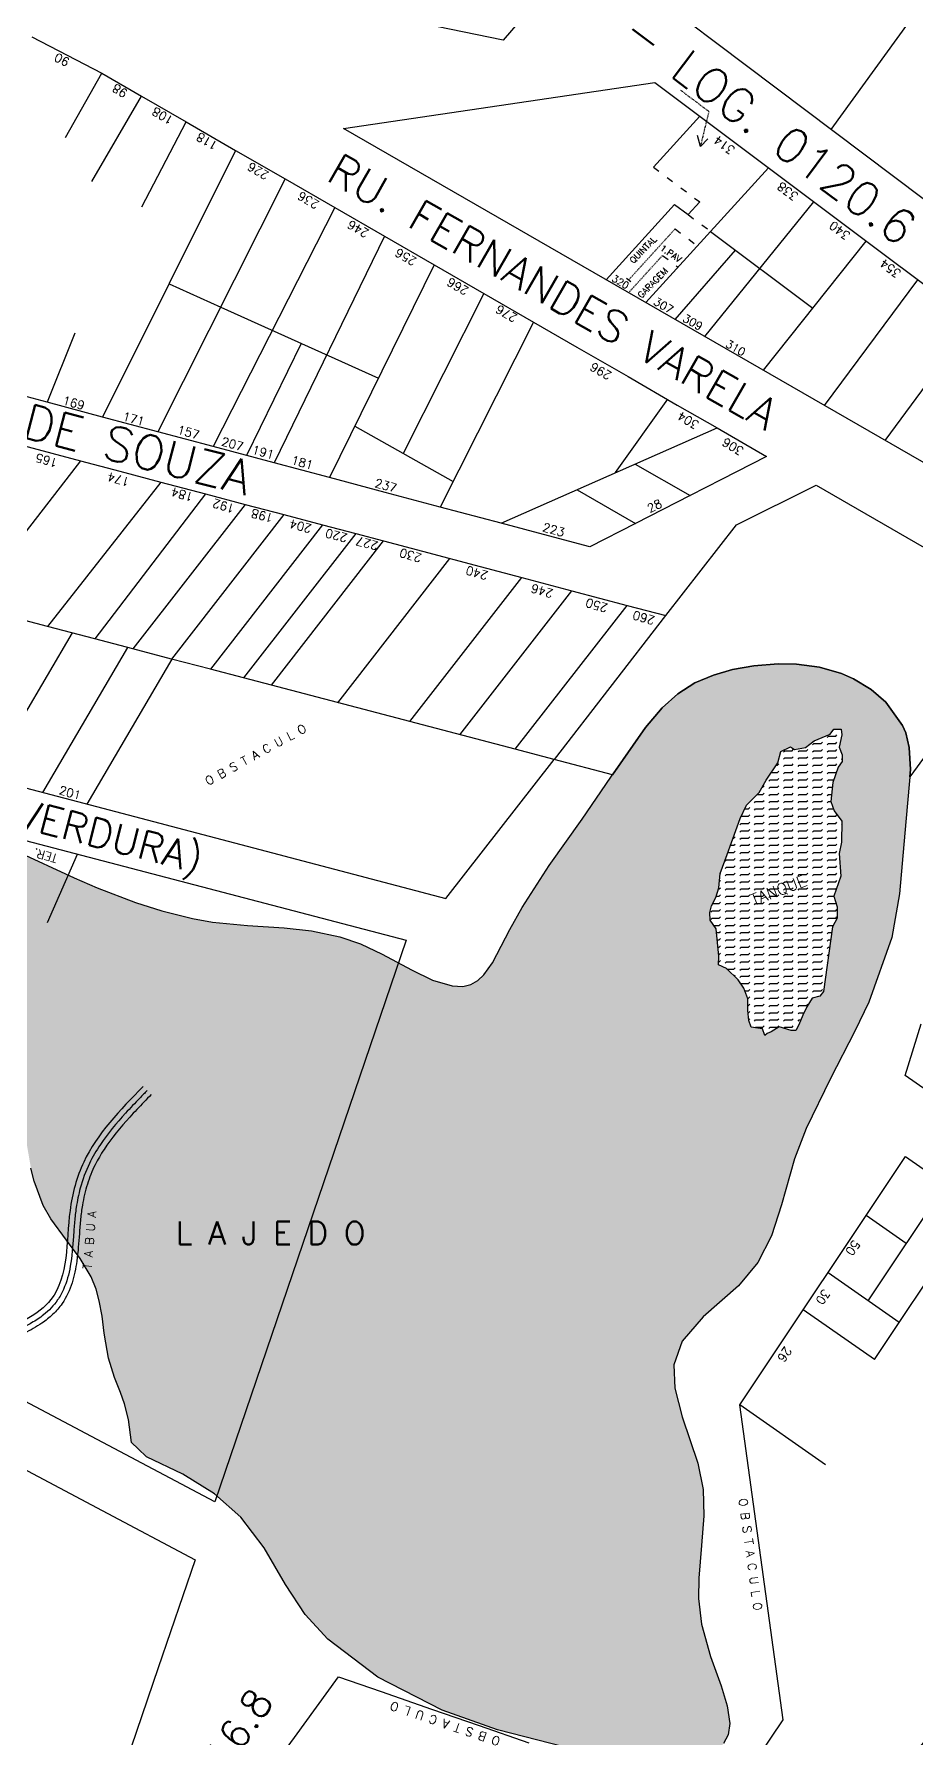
# Model space of a CAD drawing. Extents: x 714896 to 749292, y 8417558 to 8447149.
# Drawn here: x 738290 to 738444, y 8427037.1 to 8427334.4 of the extents above; entities that cross this region are included whole.
import ezdxf

# ---------------------------------------------------------------- set-up
doc = ezdxf.new("R2010")
doc.units = 0
doc.header["$MEASUREMENT"] = 0
doc.linetypes.add('ACAD_ISO03W100', pattern=[30, 12, -18])
for name, color, linetype in [('LOTE', 7, 'CONTINUOUS'), ('NUM-PORTA', 7, 'CONTINUOUS'), ('QUADRA', 6, 'CONTINUOUS'), ('REFERENCIA', 7, 'CONTINUOUS'), ('TEXTO', 7, 'CONTINUOUS'), ('TEXTODERUA', 3, 'CONTINUOUS')]:
    doc.layers.add(name, color=color, linetype=linetype)
doc.styles.add('ROMANS', font='ROMANS.SHX', dxfattribs={"height": 1.5})

msp = doc.modelspace()

# ---------------------------------------------------------------- hatches: boundary and pattern name
at = {"layer": 'REFERENCIA', "linetype": 'CONTINUOUS'}
h = msp.add_hatch(dxfattribs=at)
h.set_pattern_fill('AR-SAND', color=256, scale=2, style=0)
h.set_pattern_definition([(37.5, (0, 0), (-0.1259867162, 3.853647538), [0, -3.04, 0, -3.4, 0, -3.25]), (7.5, (0, 0), (3.5395534105, 5.6442921305), [0, -1.64, 0, -2.74, 0, -1.05]), (327.5, (-2.46, 0), (6.2282837235, 0.0113181071), [0, -1, 0, -3.6, 0, -4.7]), (317.5, (-2.46, 0), (6.012253209, 1.75535113), [0, -0.5, 0, -2.36, 0, -2.7])])
h.paths.add_polyline_path([(738403.14, 8427106.31), (738406.82, 8427110.55), (738412.96, 8427115.96), (738416.37, 8427120.03), (738418.73, 8427124.71), (738420.48, 8427130.07), (738422.75, 8427138.1), (738424.78, 8427143.42), (738429.03, 8427152.15), (738433.3, 8427160.4), (738435.72, 8427165.45), (738439.77, 8427176.78), (738441.08, 8427184.38), (738442.01, 8427194.93), (738443.01, 8427206.08), (738442.79, 8427209.89), (738442.17, 8427212.49), (738441.64, 8427213.77), (738438.72, 8427217.84), (738436.17, 8427220.02), (738433.07, 8427221.9), (738430.94, 8427222.84), (738427.14, 8427223.94), (738423.1, 8427224.47), (738419.93, 8427224.52), (738415.64, 8427224.15), (738411.95, 8427223.5), (738408.6, 8427222.56), (738405.36, 8427221.18), (738402.38, 8427219.3), (738399.66, 8427216.86), (738396.74, 8427213.42), (738390.71, 8427204.76), (738385.66, 8427197.43), (738379.94, 8427189.29), (738375.22, 8427181.99), (738373.08, 8427178.14), (738370.05, 8427172.34), (738368.52, 8427170.21), (738367.5, 8427169.24), (738366.27, 8427168.54), (738364.85, 8427168.21), (738362.98, 8427168.29), (738359.56, 8427169.33), (738355.91, 8427171.09), (738350.78, 8427173.85), (738347, 8427175.62), (738343.35, 8427176.86), (738338.41, 8427177.91), (738333.64, 8427178.44), (738327.28, 8427178.83), (738321.12, 8427179.45), (738317.64, 8427180.08), (738312.29, 8427181.41), (738307.68, 8427182.88), (738301.02, 8427185.43), (738296.97, 8427187.16), (738286.93, 8427191.8), (738280.36, 8427194.79), (738277.01, 8427195.94), (738273.67, 8427196.53), (738271.52, 8427196.44), (738268.26, 8427195.27), (738266.79, 8427194.15), (738265.72, 8427189.76), (738265.15, 8427184.07), (738265.1, 8427179.87), (738265.64, 8427175.45), (738267.17, 8427171.18), (738269.32, 8427168.11), (738272.57, 8427165.05), (738276.11, 8427162.32), (738278.59, 8427160.44), (738280.93, 8427158.53), (738283.55, 8427155.92), (738285.62, 8427152.86), (738286.55, 8427150.77), (738287.69, 8427146.7), (738289.44, 8427136.52), (738289.99, 8427134.2), (738291.58, 8427129.97), (738292.93, 8427127.67), (738295.68, 8427123.91), (738298.05, 8427120.75), (738299.96, 8427117.56), (738300.84, 8427115.38), (738301.38, 8427113.32), (738301.86, 8427110.67), (738302.26, 8427107.71), (738302.5, 8427106), (738302.99, 8427103.36), (738304.03, 8427099.97), (738305.08, 8427097.36), (738305.79, 8427095.38), (738306.47, 8427092.63), (738307.02, 8427088.63), (738308.15, 8427087.51), (738309.65, 8427086.12), (738315.96, 8427083.12), (738321.47, 8427079.66), (738326.07, 8427075.61), (738330.15, 8427070.25), (738333.91, 8427063.85), (738337.35, 8427058.58), (738341.29, 8427054.31), (738350.04, 8427047.64), (738361.26, 8427041.9), (738370.92, 8427038.46), (738384.73, 8427034.95), (738402.69, 8427031.53), (738405.78, 8427032.87), (738408.42, 8427034.32), (738409.55, 8427035.2), (738410.36, 8427036.07), (738411.16, 8427037.58), (738411.45, 8427039.57), (738411.03, 8427042.67), (738409.95, 8427046.16), (738408.11, 8427051.27), (738406.54, 8427056.94), (738406.02, 8427061.38), (738406.07, 8427064.93), (738406.54, 8427070.64), (738406.91, 8427075.84), (738406.79, 8427080.44), (738405.89, 8427085.02), (738403.16, 8427093.09), (738401.89, 8427098.09), (738401.68, 8427102.17)])
h.paths.add_polyline_path([(738415.2, 8427161.1), (738414.77, 8427162.26), (738414.63, 8427164.04), (738414.62, 8427166.07), (738413.91, 8427167.88), (738412.94, 8427169.36), (738410.89, 8427171.33), (738409.5, 8427171.98), (738409.54, 8427173.47), (738409.09, 8427178.27), (738408.04, 8427179.76), (738408, 8427181.09), (738408.25, 8427182.25), (738409.05, 8427183.75), (738409.55, 8427185.41), (738409.79, 8427187.9), (738411, 8427191.21), (738413.3, 8427197.54), (738414.39, 8427199.87), (738416.59, 8427202.04), (738417.81, 8427204.21), (738419.86, 8427207.21), (738420.38, 8427209.2), (738422.05, 8427210.04), (738422.76, 8427209.55), (738424.7, 8427209.9), (738426.21, 8427211.08), (738428.96, 8427212.26), (738429.64, 8427213.09), (738430.89, 8427213.11), (738431.05, 8427212.11), (738430.53, 8427209.96), (738431.09, 8427208.63), (738431.09, 8427207.47), (738430.41, 8427206.47), (738429.47, 8427203.82), (738429.09, 8427200.5), (738429.66, 8427198.85), (738431.04, 8427197.04), (738430.94, 8427193.39), (738430.54, 8427191.4), (738430.85, 8427187.43), (738429.65, 8427183.94), (738430.21, 8427182.12), (738430.23, 8427180.13), (738429.42, 8427178.63), (738427.85, 8427167.35), (738427.18, 8427166.52), (738425.82, 8427166.17), (738424.89, 8427164.67), (738424.21, 8427163.17), (738423.53, 8427161.51), (738422.99, 8427160.51), (738422.17, 8427160.5), (738420.1, 8427161.14), (738418.7, 8427160.3), (738418, 8427159.97), (738417.58, 8427159.63), (738417.16, 8427160.79)], flags=16)
h.paths.add_polyline_path([(738314.52, 8427122.17), (738356.72, 8427122.17), (738356.72, 8427128.17), (738314.52, 8427128.17)], flags=24)
h.paths.add_polyline_path([(738415.42, 8427181.4), (738426.76, 8427185.74), (738425.59, 8427188.81), (738414.25, 8427184.47)], flags=8)
at = {"layer": 'REFERENCIA'}
h = msp.add_hatch(dxfattribs=at)
h.set_pattern_fill('FLEX', color=120, scale=0.2, style=0)
h.set_pattern_definition([(0, (738177.2181, 8427036.6281), (0, 1.27), [1.27, -1.27]), (45, (738178.4881, 8427036.6281), (9e-17, 1.2700005), [0.3175, -1.161052, 0.3175, -1.796052])])
h.paths.add_polyline_path([(738411, 8427191.21), (738409.79, 8427187.9), (738409.55, 8427185.41), (738409.05, 8427183.75), (738408.25, 8427182.25), (738408, 8427181.09), (738408.04, 8427179.76), (738409.09, 8427178.27), (738409.54, 8427173.47), (738409.5, 8427171.98), (738410.89, 8427171.33), (738412.94, 8427169.36), (738413.91, 8427167.88), (738414.62, 8427166.07), (738414.63, 8427164.04), (738414.77, 8427162.26), (738415.2, 8427161.1), (738417.16, 8427160.79), (738417.58, 8427159.63), (738418, 8427159.97), (738418.7, 8427160.3), (738420.1, 8427161.14), (738422.17, 8427160.5), (738422.99, 8427160.51), (738423.53, 8427161.51), (738424.21, 8427163.17), (738424.89, 8427164.67), (738425.82, 8427166.17), (738427.18, 8427166.52), (738427.85, 8427167.35), (738429.42, 8427178.63), (738430.23, 8427180.13), (738430.21, 8427182.12), (738429.65, 8427183.94), (738430.85, 8427187.43), (738430.54, 8427191.4), (738430.94, 8427193.39), (738431.04, 8427197.04), (738429.66, 8427198.85), (738429.09, 8427200.5), (738429.47, 8427203.82), (738430.41, 8427206.47), (738431.09, 8427207.47), (738431.09, 8427208.63), (738430.53, 8427209.96), (738431.05, 8427212.11), (738430.89, 8427213.11), (738429.64, 8427213.09), (738428.96, 8427212.26), (738426.21, 8427211.08), (738424.7, 8427209.9), (738422.76, 8427209.55), (738422.05, 8427210.04), (738420.38, 8427209.2), (738419.86, 8427207.21), (738417.81, 8427204.21), (738416.59, 8427202.04), (738414.39, 8427199.87), (738413.3, 8427197.54)])
h.paths.add_polyline_path([(738415.42, 8427181.4), (738426.76, 8427185.74), (738425.59, 8427188.81), (738414.25, 8427184.47)], flags=24)

# ---------------------------------------------------------------- linework, layer by layer
at = {"layer": 'LOTE', "color": 7}
for p, q in [((738295.5, 8427316.37, 525.61), (738301.8, 8427327.59, 526.03)), ((738300.09, 8427308.66, 525.64), (738308.73, 8427323.6, 526.87)), ((738398.12, 8427311.19, -248.06), (738406.22, 8427320.08, 530.41)), ((738308.83, 8427304.27, 525.72), (738316.53, 8427319.1, 526.87)), ((738325.19, 8427314.11), (738301.95, 8427267.57)), ((738396.8, 8427287.56, 526.62), (738418.23, 8427311.08, 530.41)), ((738333.86, 8427309.12), (738311.62, 8427264.99)), ((738389.85, 8427291.53, 526.62), (738401.83, 8427304.68, 528.93)), ((738401.83, 8427304.68, -99.2), (738404.19, 8427302.91, -37.97)), ((738407.11, 8427281.63, 526.62), (738426.15, 8427305.14, 530.41)), ((738342.52, 8427304.12), (738321.28, 8427262.42)), ((738351.19, 8427299.13), (738331.91, 8427259.59)), ((738408.11, 8427299.98, 63.94), (738425.98, 8427286.58, 528.44)), ((738401.9, 8427284.6, 526.62), (738412.46, 8427296.71, 527.31)), ((738417.35, 8427275.74, 526.62), (738435.3, 8427298.29, 530.41)), ((738359.85, 8427294.14), (738341.58, 8427257.01)), ((738313.57, 8427290.83), (738322.59, 8427286.77)), ((738393.4, 8427291.81, 516.17), (738394.2, 8427291.21, 537.07)), ((738428, 8427269.61, 526.62), (738444.29, 8427291.54, 530.41)), ((738322.59, 8427286.77), (738350.12, 8427274.36)), ((738368.51, 8427289.14), (738354.45, 8427261.23)), ((738377.18, 8427284.15), (738360.91, 8427251.86)), ((738438.58, 8427263.51, 526.62), (738453.96, 8427284.3, 530.41)), ((738297.12, 8427282.22, 527.35), (738292.28, 8427270.15, 526.87)), ((738336.62, 8427280.44), (738327.08, 8427260.87)), ((738400.57, 8427270.67), (738391.47, 8427257.9)), ((738371.54, 8427249.03), (738409.24, 8427265.68)), ((738298.11, 8427259.94, 527.84), (738278.44, 8427234.69, 525.76)), ((738394.97, 8427259.38), (738404.54, 8427253.86)), ((738312.1, 8427256.24, 527.84), (738292.34, 8427231.04, 525.62)), ((738319.9, 8427254.18, 527.84), (738300.58, 8427228.87, 525.56)), ((738384.8, 8427254.89), (738395.02, 8427249)), ((738326.83, 8427252.34, 527.84), (738307.22, 8427227.13, 525.42)), ((738333.6, 8427250.56, 527.84), (738314, 8427225.35, 525.42)), ((738340.37, 8427248.77, 527.84), (738320.77, 8427223.57, 525.42)), ((738346.16, 8427247.23, 527.84), (738326.58, 8427222.05, 527.57)), ((738281.83, 8427204.61, 523.38), (738296.68, 8427229.9, 526.84)), ((738291.51, 8427202.06, 523.38), (738306.36, 8427227.36, 526.84)), ((738299.24, 8427200.03, 523.38), (738314.09, 8427225.33, 526.84)), ((738435.61, 8427113.36, 530.06), (738449.17, 8427133.65, 530.06)), ((738436.71, 8427103.13, 530.06), (738454.58, 8427129.88, 530.06)), ((738441.02, 8427109.58, 892.55), (738428.61, 8427118.25, 530.06)), ((738436.71, 8427103.13, 892.55), (738424.3, 8427111.8, 530.06)), ((738428.15, 8427084.72, 436.93), (738413.19, 8427095.17))]:
    msp.add_line(p, q, dxfattribs=at)
at = {"layer": 'LOTE', "color": 7, "linetype": 'ACAD_ISO03W100', "ltscale": 0.1}
for p, q in [((738398.12, 8427311.19, -248.06), (738406.21, 8427305.13, -37.97)), ((738404.19, 8427302.91, -37.97), (738408.11, 8427299.98, 63.94)), ((738401.9, 8427300.4, 528.44), (738405.82, 8427297.46, 630.35)), ((738399.72, 8427295.78, 549.8), (738402.43, 8427293.75, 620.37))]:
    msp.add_line(p, q, dxfattribs=at)
at = {"layer": 'LOTE', "color": 7, "linetype": 'ACAD_ISO03W100', "ltscale": 0.003}
for p, q in [((738393.8, 8427291.51, 526.62), (738401.9, 8427300.4, 528.44)), ((738393.79, 8427289.27, 526.37), (738399.72, 8427295.78, 527.7))]:
    msp.add_line(p, q, dxfattribs=at)
at = {"layer": 'LOTE', "color": 7, "linetype": 'CONTINUOUS', "flags": 128}
for points in [[(738429.15, 8427317.78), (738511.98, 8427431.92)], [(738292.35, 8427179.39), (738297.59, 8427191.28)], [(738442.27, 8427123.33), (738435.27, 8427128.23)]]:
    msp.add_lwpolyline(points, dxfattribs=at)
at = {"layer": 'LOTE', "color": 7, "linetype": 'ACAD_ISO03W100', "ltscale": 0.005, "flags": 128}
msp.add_lwpolyline([(738402.88, 8427324.61), (738407.8, 8427320.92), (738406.33, 8427314.82)], dxfattribs=at)
at = {"layer": 'LOTE', "color": 7, "flags": 128}
for points in [[(738406.33, 8427314.82), (738405.81, 8427316.72)], [(738406.33, 8427314.82), (738407.63, 8427316.13)]]:
    msp.add_lwpolyline(points, dxfattribs=at)
at = {"layer": 'LOTE', "color": 7, "elevation": -37.97, "flags": 128}
msp.add_lwpolyline([(738404.19, 8427302.91), (738406.21, 8427305.13)], dxfattribs=at)
at = {"layer": 'LOTE', "color": 7}
for points in [[(738345.99, 8427265.98), (738363.16, 8427256.33)], [(738331.42, 8427220.78), (738351, 8427245.96)], [(738343.03, 8427217.73), (738362.6, 8427242.89)], [(738355.62, 8427214.42), (738375.17, 8427239.57)], [(738364.33, 8427212.14), (738383.87, 8427237.26)], [(738374.01, 8427209.6), (738393.54, 8427234.71)], [(738380.85, 8427207.8), (738400.3, 8427232.92)]]:
    msp.add_lwpolyline(points, dxfattribs=at)
at = {"layer": 'QUADRA', "color": 6, "flags": 128}
for points in [[(738548.76, 8427404.95), (738557.54, 8427362.56), (738491.17, 8427271.1), (738378.56, 8427355.85), (738463.59, 8427467.4), (738463.59, 8427467.4), (738548.76, 8427404.95)], [(738313.28, 8427391.19), (738378.79, 8427341.39), (738371.88, 8427333.36), (738283.27, 8427351.55), (738313.28, 8427391.19)]]:
    msp.add_lwpolyline(points, close=True, dxfattribs=at)
at = {"layer": 'QUADRA'}
msp.add_lwpolyline([(738289.6, 8427333.91), (738295.76, 8427330.72), (738301.8, 8427327.59), (738308.73, 8427323.6), (738316.53, 8427319.1), (738325.19, 8427314.11), (738333.86, 8427309.12), (738342.52, 8427304.12), (738351.19, 8427299.13), (738359.85, 8427294.14), (738368.51, 8427289.14), (738377.18, 8427284.15), (738384.78, 8427279.77), (738393.7, 8427274.63), (738402.3, 8427269.67), (738409.24, 8427265.68), (738417.9, 8427260.68), (738410.04, 8427256.67), (738404.54, 8427253.86), (738395.02, 8427249), (738387, 8427244.91), (738379.8, 8427246.83), (738371.54, 8427249.03), (738360.91, 8427251.86), (738351.31, 8427254.42), (738341.58, 8427257.01), (738331.91, 8427259.59), (738321.28, 8427262.42), (738311.62, 8427264.99), (738301.95, 8427267.57), (738292.28, 8427270.15), (738282.62, 8427272.72)], dxfattribs=at)
at = {"layer": 'QUADRA', "color": 6}
for points in [[(738398.35, 8427325.97), (738484.46, 8427261.44), (738471.9, 8427244.34), (738344, 8427317.91), (738398.35, 8427325.97)], [(738361.91, 8427183.55), (738380.78, 8427207.82), (738374.01, 8427209.6), (738355.62, 8427214.42), (738331.42, 8427220.78), (738326.58, 8427222.05), (738320.77, 8427223.57), (738314, 8427225.35), (738307.22, 8427227.13), (738300.58, 8427228.87), (738292.34, 8427231.04), (738278.44, 8427234.69), (738268.4, 8427237.32), (738258.33, 8427239.97), (738248.34, 8427242.59), (738238.93, 8427245.06), (738232.86, 8427237.05), (738204.96, 8427244.38), (738192.88, 8427228.03), (738207.56, 8427224.16), (738253.67, 8427212.02), (738303.08, 8427199.02), (738343.55, 8427188.38), (738361.91, 8427183.55)]]:
    msp.add_lwpolyline(points, close=True, dxfattribs=at)
for points in [[(738288.09, 8427262.59), (738298.11, 8427259.94), (738304.96, 8427258.13), (738312.1, 8427256.24), (738319.9, 8427254.18), (738326.83, 8427252.34), (738333.6, 8427250.56), (738340.37, 8427248.77), (738346.16, 8427247.23), (738351, 8427245.96), (738357.82, 8427244.15), (738367.88, 8427241.49), (738375.17, 8427239.57), (738383.87, 8427237.26), (738393.54, 8427234.71), (738400.3, 8427232.92), (738412.64, 8427248.79), (738426.56, 8427255.69), (738464.28, 8427233.96), (738442.89, 8427204.81), (738442.89, 8427204.81), (738443.01, 8427206.08), (738442.79, 8427209.89), (738442.17, 8427212.49), (738441.64, 8427213.77), (738438.72, 8427217.84), (738436.17, 8427220.02), (738433.07, 8427221.9), (738430.94, 8427222.84), (738427.14, 8427223.94), (738423.1, 8427224.47), (738419.93, 8427224.52), (738415.64, 8427224.15), (738411.95, 8427223.5), (738408.6, 8427222.56), (738405.36, 8427221.18), (738402.38, 8427219.3), (738399.66, 8427216.86), (738396.74, 8427213.42), (738390.97, 8427205.14), (738380.78, 8427207.82), (738374.01, 8427209.6), (738355.62, 8427214.42), (738331.42, 8427220.78), (738326.58, 8427222.05), (738320.77, 8427223.57), (738314, 8427225.35), (738307.22, 8427227.13), (738300.58, 8427228.87), (738292.34, 8427231.04), (738278.44, 8427234.69)], [(738447.86, 8427148.67), (738442.11, 8427152.66), (738444.86, 8427161.68)]]:
    msp.add_lwpolyline(points, dxfattribs=at)
at = {"layer": 'QUADRA', "linetype": 'CONTINUOUS'}
for points in [[(738321.55, 8427078.24), (738218.87, 8427132.6), (738250.18, 8427203.68), (738354.96, 8427176.28), (738321.55, 8427078.24)], [(738295.97, 8427003.2), (738278.74, 8427012.26), (738255.13, 8427024.68), (738231.49, 8427037.11), (738218.22, 8427044.09), (738209.37, 8427048.74), (738196.98, 8427055.26), (738187.08, 8427060.46), (738195.73, 8427080.1), (738205.47, 8427102.19), (738214.68, 8427123.11), (738240.77, 8427109.24), (738274.79, 8427091.15), (738301.86, 8427076.76), (738318.1, 8427068.12), (738311.69, 8427049.32), (738304.1, 8427027.05), (738295.97, 8427003.2)]]:
    msp.add_lwpolyline(points, close=True, dxfattribs=at)
at = {"layer": 'QUADRA', "color": 6, "linetype": 'CONTINUOUS'}
msp.add_lwpolyline([(738420.8, 8427040.23), (738413.19, 8427095.17), (738442.16, 8427138.55), (738531.53, 8427076.15), (738498.39, 8427026.79), (738452, 8427044.62), (738444.06, 8427034.73), (738461.48, 8427026.24), (738467.99, 8427034.83), (738497.3, 8427024.96), (738446.48, 8426948.66), (738375.58, 8426973.04), (738420.8, 8427040.23)], close=True, dxfattribs=at)
msp.add_lwpolyline([(738330, 8427029.67), (738335.44, 8427037.15), (738343.12, 8427047.73), (738350.6, 8427045.14), (738359.36, 8427042.1), (738367.68, 8427039.21), (738376.35, 8427036.19)], dxfattribs=at)
at = {"layer": 'REFERENCIA', "linetype": 'CONTINUOUS'}
for points in [[(738286.93, 8427191.8), (738296.97, 8427187.16), (738301.02, 8427185.43), (738307.68, 8427182.88), (738312.29, 8427181.41), (738317.64, 8427180.08), (738321.12, 8427179.45), (738327.28, 8427178.83), (738333.64, 8427178.44), (738338.41, 8427177.91), (738343.35, 8427176.86), (738347, 8427175.62), (738350.78, 8427173.85), (738355.91, 8427171.09), (738359.56, 8427169.33), (738362.98, 8427168.29), (738364.85, 8427168.21), (738366.27, 8427168.54), (738367.5, 8427169.24), (738368.52, 8427170.21), (738370.05, 8427172.34), (738373.08, 8427178.14), (738375.22, 8427181.99), (738379.94, 8427189.29), (738385.66, 8427197.43), (738390.71, 8427204.76), (738396.74, 8427213.42), (738399.66, 8427216.86), (738402.38, 8427219.3), (738405.36, 8427221.18), (738408.6, 8427222.56), (738411.95, 8427223.5), (738415.64, 8427224.15), (738419.93, 8427224.52), (738423.1, 8427224.47), (738427.14, 8427223.94), (738430.94, 8427222.84), (738433.07, 8427221.9), (738436.17, 8427220.02), (738438.72, 8427217.84), (738441.64, 8427213.77), (738442.17, 8427212.49), (738442.79, 8427209.89), (738443.01, 8427206.08), (738442.01, 8427194.93), (738441.08, 8427184.38), (738439.77, 8427176.78), (738435.72, 8427165.45), (738433.3, 8427160.4), (738429.03, 8427152.15), (738424.78, 8427143.42), (738422.75, 8427138.1), (738420.48, 8427130.07), (738418.73, 8427124.71), (738416.37, 8427120.03), (738412.96, 8427115.96), (738406.82, 8427110.55), (738403.14, 8427106.31), (738401.68, 8427102.17), (738401.89, 8427098.09), (738403.16, 8427093.09), (738405.89, 8427085.02), (738406.79, 8427080.44), (738406.91, 8427075.84), (738406.54, 8427070.64), (738406.07, 8427064.93), (738406.02, 8427061.38), (738406.54, 8427056.94), (738408.11, 8427051.27), (738409.95, 8427046.16), (738411.03, 8427042.67), (738411.45, 8427039.57), (738411.16, 8427037.58), (738410.36, 8427036.07)], [(738384.73, 8427034.95), (738370.92, 8427038.46), (738361.26, 8427041.9), (738350.04, 8427047.64), (738341.29, 8427054.31), (738337.35, 8427058.58), (738333.91, 8427063.85), (738330.15, 8427070.25), (738326.07, 8427075.61), (738321.47, 8427079.66), (738315.96, 8427083.12), (738309.65, 8427086.12), (738308.15, 8427087.51), (738307.02, 8427088.63), (738306.47, 8427092.63), (738305.79, 8427095.38), (738305.08, 8427097.36), (738304.03, 8427099.97), (738302.99, 8427103.36), (738302.5, 8427106), (738302.26, 8427107.71), (738301.86, 8427110.67), (738301.38, 8427113.32), (738300.84, 8427115.38), (738299.96, 8427117.56), (738298.05, 8427120.75), (738295.68, 8427123.91), (738292.93, 8427127.67), (738291.58, 8427129.97), (738289.99, 8427134.2), (738289.44, 8427136.52)]]:
    msp.add_lwpolyline(points, dxfattribs=at)
at = {"layer": 'REFERENCIA', "elevation": 523.12}
msp.add_lwpolyline([(738417.58, 8427159.63), (738417.16, 8427160.79), (738415.2, 8427161.1), (738414.77, 8427162.26), (738414.63, 8427164.04), (738414.62, 8427166.07), (738413.91, 8427167.88), (738412.94, 8427169.36), (738410.89, 8427171.33), (738409.5, 8427171.98), (738409.54, 8427173.47), (738409.09, 8427178.27), (738408.04, 8427179.76), (738408, 8427181.09), (738408.25, 8427182.25), (738409.05, 8427183.75), (738409.55, 8427185.41), (738409.79, 8427187.9), (738411, 8427191.21), (738413.3, 8427197.54), (738414.39, 8427199.87), (738416.59, 8427202.04), (738417.81, 8427204.21), (738419.86, 8427207.21), (738420.38, 8427209.2), (738422.05, 8427210.04), (738422.76, 8427209.55), (738424.7, 8427209.9), (738426.21, 8427211.08), (738428.96, 8427212.26), (738429.64, 8427213.09), (738430.89, 8427213.11), (738431.05, 8427212.11), (738430.53, 8427209.96), (738431.09, 8427208.63), (738431.09, 8427207.47), (738430.41, 8427206.47), (738429.47, 8427203.82), (738429.09, 8427200.5), (738429.66, 8427198.85), (738431.04, 8427197.04), (738430.94, 8427193.39), (738430.54, 8427191.4), (738430.85, 8427187.43), (738429.65, 8427183.94), (738430.21, 8427182.12), (738430.23, 8427180.13), (738429.42, 8427178.63), (738427.85, 8427167.35), (738427.18, 8427166.52), (738425.82, 8427166.17), (738424.89, 8427164.67), (738424.21, 8427163.17), (738423.53, 8427161.51), (738422.99, 8427160.51), (738422.17, 8427160.5), (738420.1, 8427161.14), (738418.7, 8427160.3), (738418, 8427159.97), (738417.58, 8427159.63)], close=True, dxfattribs=at)
at = {"layer": 'REFERENCIA', "color": 4, "linetype": 'CONTINUOUS'}
msp.add_spline([(738309.02, 8427150.74), (738298.66, 8427137.55), (738296.27, 8427129.09), (738292.93, 8427113.58), (738288.79, 8427110.2), (738281.43, 8427106.49), (738277.91, 8427102.68)], degree=3, dxfattribs=at)
for points, knots in [([(738309.74, 8427150.04), (738309.31, 8427149.6), (738308.88, 8427149.17), (738307.62, 8427147.86), (738306.78, 8427146.98), (738304.36, 8427144.33), (738302.86, 8427142.53), (738300.86, 8427139.56), (738300.21, 8427138.45), (738299, 8427135.94), (738298.47, 8427134.5), (738297.76, 8427131.9), (738297.53, 8427130.77), (738297.23, 8427128.81), (738297.14, 8427127.98), (738296.99, 8427126.29), (738296.93, 8427125.44), (738296.74, 8427122.85), (738296.61, 8427121.11), (738296.07, 8427118.01), (738295.7, 8427116.63), (738294.84, 8427114.69), (738294.5, 8427114.08), (738293.77, 8427113.01), (738293.39, 8427112.55), (738292.57, 8427111.68), (738292.13, 8427111.28), (738291, 8427110.38), (738290.3, 8427109.91), (738288.94, 8427109.13), (738288.3, 8427108.82), (738287.01, 8427108.23), (738286.38, 8427107.96), (738285.08, 8427107.4), (738284.43, 8427107.11), (738283.26, 8427106.51), (738282.74, 8427106.2), (738281.99, 8427105.66), (738281.73, 8427105.45), (738281.22, 8427104.99), (738280.97, 8427104.74), (738280.23, 8427103.96), (738279.75, 8427103.39), (738279.08, 8427102.55), (738278.89, 8427102.3), (738278.69, 8427102.06)], [0, 0, 0, 0, 1.783926, 1.783926, 5.351779, 5.351779, 12.487484, 12.487484, 16.551706, 16.551706, 21.392539, 21.392539, 24.901311, 24.901311, 27.351555, 27.351555, 29.8018, 29.8018, 34.702289, 34.702289, 38.80321, 38.80321, 40.814429, 40.814429, 42.471394, 42.471394, 44.128359, 44.128359, 46.44257, 46.44257, 48.459098, 48.459098, 50.475625, 50.475625, 52.698325, 52.698325, 54.689008, 54.689008, 55.836696, 55.836696, 56.984384, 56.984384, 59.27976, 59.27976, 60.198751, 60.198751, 60.198751, 60.198751]), ([(738310.45, 8427149.34), (738310.03, 8427148.9), (738309.6, 8427148.47), (738308.34, 8427147.16), (738307.51, 8427146.29), (738305.03, 8427143.58), (738303.49, 8427141.72), (738301.64, 8427138.89), (738301.11, 8427137.99), (738300.12, 8427135.99), (738299.68, 8427134.87), (738298.94, 8427132.53), (738298.65, 8427131.31), (738298.3, 8427129.26), (738298.2, 8427128.46), (738298.03, 8427126.8), (738297.97, 8427125.94), (738297.79, 8427123.51), (738297.68, 8427121.9), (738297.28, 8427119.01), (738297.03, 8427117.73), (738296.23, 8427115.22), (738295.67, 8427114), (738294.41, 8427112.19), (738293.87, 8427111.56), (738292.68, 8427110.43), (738292.04, 8427109.91), (738290.88, 8427109.11), (738290.37, 8427108.79), (738289.33, 8427108.21), (738288.81, 8427107.96), (738287.27, 8427107.24), (738286.29, 8427106.85), (738284.49, 8427106.03), (738283.68, 8427105.62), (738282.74, 8427104.97), (738282.5, 8427104.79), (738282.02, 8427104.37), (738281.78, 8427104.14), (738281.08, 8427103.41), (738280.62, 8427102.87), (738279.93, 8427102.01), (738279.71, 8427101.73), (738279.48, 8427101.44)], [0, 0, 0, 0, 1.785026, 1.785026, 5.355078, 5.355078, 12.878364, 12.878364, 16.31588, 16.31588, 20.302778, 20.302778, 24.289676, 24.289676, 26.776357, 26.776357, 29.263038, 29.263038, 33.727075, 33.727075, 37.302475, 37.302475, 40.877876, 40.877876, 42.993009, 42.993009, 45.108141, 45.108141, 46.667242, 46.667242, 48.226343, 48.226343, 51.344545, 51.344545, 54.462746, 54.462746, 55.646659, 55.646659, 56.830572, 56.830572, 59.122002, 59.122002, 60.198751, 60.198751, 60.198751, 60.198751])]:
    msp.add_open_spline(points, degree=3, knots=knots, dxfattribs=at)

# ---------------------------------------------------------------- texts
at = {"layer": 'NUM-PORTA', "color": 7, "style": 'ROMANS'}
for s, height, rotation, p in [('90', 1.5, 152.6679, (738296.33, 8427330.01)), ('98', 1.5, 149.091, (738306.44, 8427324.5)), ('108', 1.5, 149.5394, (738314.49, 8427319.81)), ('118', 1.5, 149.7309, (738322.23, 8427315.37)), ('314', 1.503, 142.7313, (738412.5, 8427314.45)), ('226', 1.5, 149.7899, (738331.17, 8427310.19)), ('338', 1.502, 142.8087, (738423.56, 8427306.39)), ('236', 1.5, 149.8917, (738339.93, 8427305.09)), ('246', 1.5, 149.8917, (738348.62, 8427300.08)), ('340', 1.502, 142.8087, (738432.64, 8427299.55)), ('256', 1.5, 149.9405, (738356.94, 8427295.19)), ('354', 1.501, 142.809, (738441.5, 8427292.94)), ('266', 1.5, 149.9248, (738366.01, 8427290.05)), ('320', 1.2, 330.0164, (738390.74, 8427291.4)), ('276', 1.5, 149.9077, (738374.52, 8427285.31)), ('307', 1.4, 330.0394, (738397.99, 8427287.33)), ('309', 1.4, 330.0394, (738403.08, 8427284.4)), ('310', 1.4, 330.0394, (738410.58, 8427279.94)), ('296', 1.5, 149.901, (738390.98, 8427275.27)), ('169', 1.5, 344.7116, (738294.87, 8427269.83)), ('171', 1.5, 344.7174, (738305.32, 8427267.03)), ('157', 1.5, 344.6786, (738314.89, 8427264.71)), ('304', 1.5, 149.0235, (738406.23, 8427266.63)), ('207', 1.5, 344.6786, (738322.58, 8427262.66)), ('306', 1.5, 149.0235, (738414.04, 8427262.07)), ('165', 1.51, 164.2287, (738294.25, 8427260.22)), ('191', 1.5, 344.6786, (738327.94, 8427261.23)), ('181', 1.5, 344.6786, (738334.77, 8427259.41)), ('174', 1.51, 164.165, (738306.8, 8427256.91)), ('237', 1.5, 344.7335, (738349.35, 8427255.41)), ('184', 1.511, 164.0674, (738317.92, 8427254.27)), ('192', 1.512, 163.7784, (738325.17, 8427252.25)), ('198', 1.512, 165.6626, (738331.9, 8427250.62)), ('28', 1.5, 26.853, (738397.51, 8427250.82)), ('204', 1.512, 165.6626, (738338.59, 8427248.78)), ('220', 1.512, 165.6626, (738344.85, 8427247.14)), ('223', 1.5, 344.6, (738378.66, 8427247.69)), ('227', 1.512, 165.6626, (738350.21, 8427245.78)), ('230', 1.512, 163.7784, (738357.8, 8427243.62)), ('240', 1.512, 163.7784, (738369.38, 8427240.56)), ('246', 1.512, 163.8976, (738380.77, 8427237.42)), ('250', 1.512, 163.8976, (738390.3, 8427234.9)), ('260', 1.512, 163.8976, (738398.52, 8427232.73)), ('201', 1.5, 344.5099, (738294.22, 8427201.8)), ('50', 1.537, 235.7494, (738433.06, 8427124.1)), ('30', 1.537, 235.7494, (738427.84, 8427115.54)), ('26', 1.537, 235.7494, (738421.15, 8427105.52))]:
    msp.add_text(s, height=height, rotation=rotation, dxfattribs=at).set_placement(p)
at = {"layer": 'TEXTO', "color": 7, "style": 'ROMANS'}
for s, rotation, p in [('QUINTAL', 45.3617, (738394.65, 8427294.28)), ('1.PAV', 325.9911, (738399.17, 8427296.8)), ('GARAGEM', 45.3617, (738396.05, 8427288.22))]:
    msp.add_text(s, height=1.1, rotation=rotation, dxfattribs=at).set_placement(p)
at = {"layer": 'TEXTO', "style": 'ROMANS'}
for s, height, rotation, p in [('O B S T A C U L O', 1.5042, 28.8733, (738320.38, 8427203.22)), ('TER.', 1.489, 163.9055, (738294.2, 8427191.19)), ('TANQUE', 2, 20.9402, (738415.58, 8427182.25, -37.38)), ('T A B U A', 1.489, 85.2179, (738300.01, 8427118.85)), ('O B S T A C U L O', 1.4994, 277.7446, (738413, 8427078.77)), ('O B S T A C U L O', 1.5268, 161.4574, (738371.52, 8427037.08))]:
    msp.add_text(s, height=height, rotation=rotation, dxfattribs=at).set_placement(p)
msp.add_text('L A J E D O', height=4, dxfattribs=at).set_placement((738314.76, 8427123.17, 518.68))
at = {"layer": 'TEXTODERUA', "style": 'ROMANS'}
for s, height, rotation, p in [('RU. NITEROI - LOG. 0120.6', 6, 323.1761, (738350.73, 8427364.78)), ('RU. FERNANDES VARELA', 5.5, 330.2871, (738340.77, 8427309.04)), ('RU. F - RIVALDO LADEIA DE SOUZA', 6, 345.3718, (738187.38, 8427290.34)), ('RU. E - MARIO PEREIRA DOS SANTOS (SR.MARIO DA VERDURA)', 5, 345.3442, (738112.6, 8427241.76)), ('-LOG.0116.8', 5, 55.7049, (738307.14, 8427006.95))]:
    msp.add_text(s, height=height, rotation=rotation, dxfattribs=at).set_placement(p)

doc.saveas('drawing.dxf')
